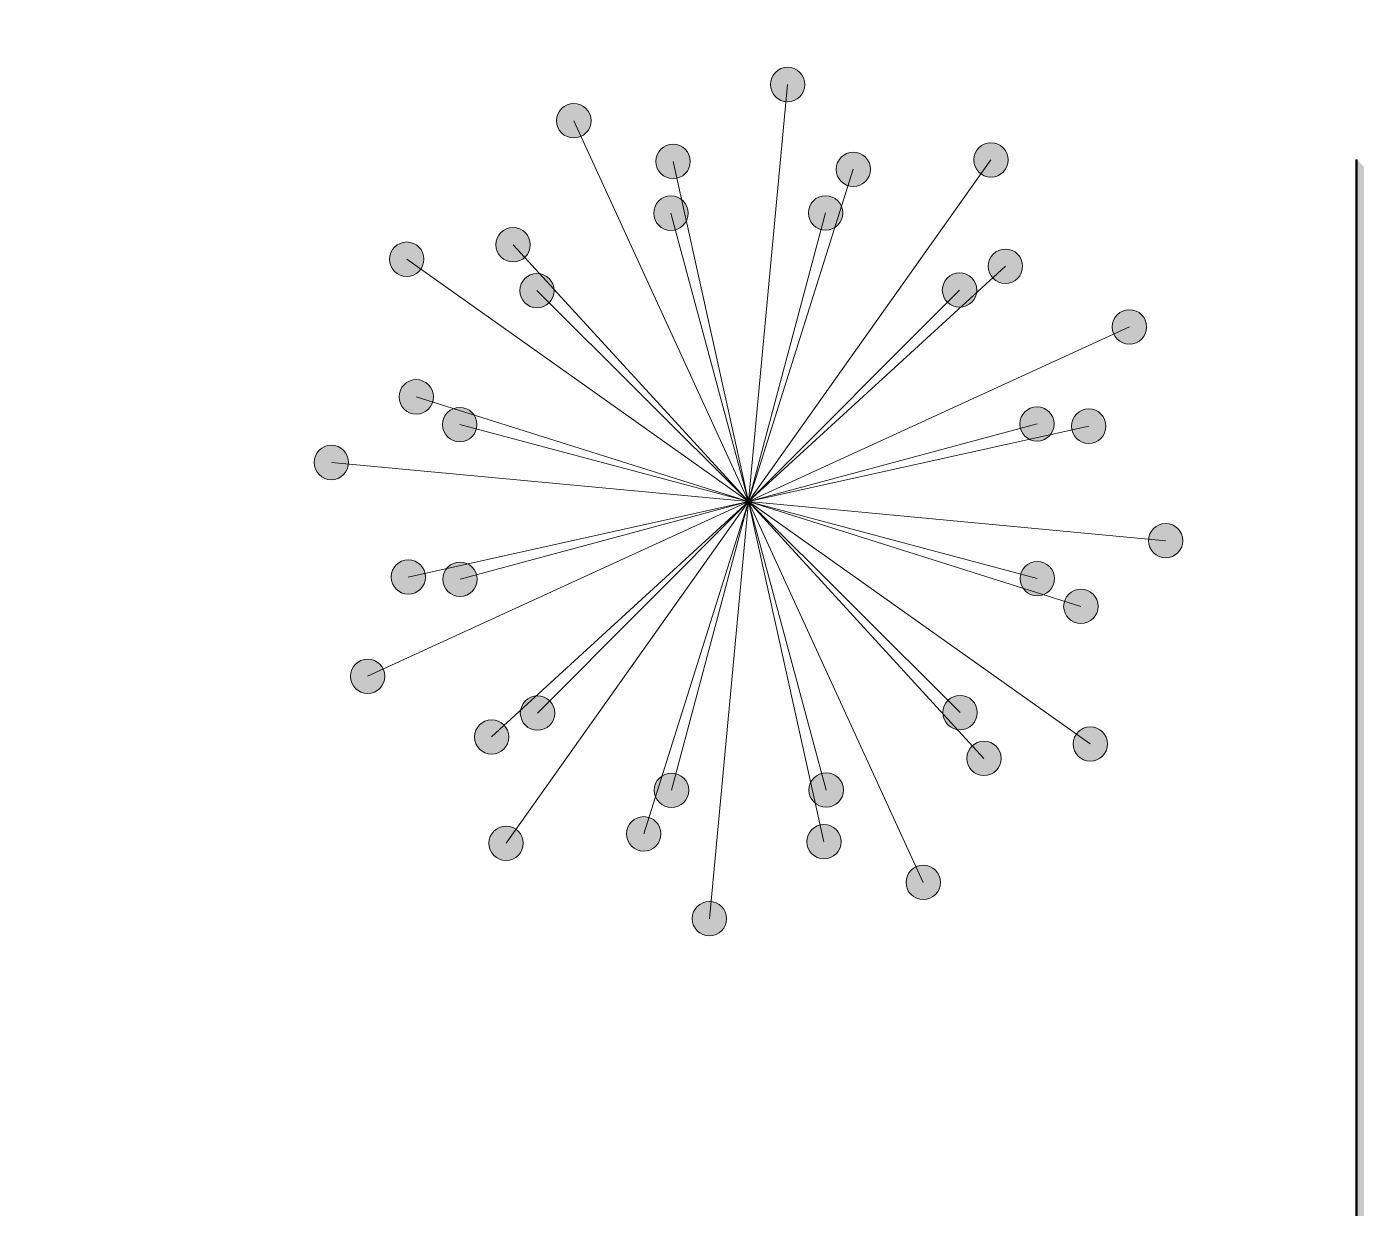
# Model space of a CAD drawing. Header units: millimetres. Extents: x -18002 to 19000, y -38859 to 21000.
# Drawn here: x -14924.1 to -14500, y 7665.4 to 8042.4 of the extents above; entities that cross this region are included whole.
import ezdxf

# ---------------------------------------------------------------- set-up
doc = ezdxf.new("R2010")
doc.units = ezdxf.units.MM
doc.linetypes.add('ACAD_ISO04W100', pattern=[30, 24, -3, 0, -3])
doc.layers.get('0').update_dxf_attribs({"lineweight": 25})
for name, color, linetype, lineweight in [('A Wall', 7, 'Continuous', 50), ('K-Hatch', 7, 'Continuous', 25), ('www.cadblocksfree.com', 7, 'Continuous', 5)]:
    doc.layers.add(name, color=color, linetype=linetype, lineweight=lineweight)
doc.layers.add('AREA VERDE', color=7, linetype='Continuous', lineweight=5, true_color=0x00701c)
doc.layers.add('Efec-vegetacion-01', color=7, linetype='Continuous', lineweight=25, true_color=0x00ad00)

# ---------------------------------------------------------------- blocks, each defined once
blk = doc.blocks.new('FLORES')
at = {"linetype": 'ACAD_ISO04W100', "true_color": 0x90477d}
h = blk.add_hatch(color=225, dxfattribs=at)
h.dxf.hatch_style = 1
edge = h.paths.add_edge_path()
edge.add_arc((0.4482, 0), 0.0184, 0, 360)
edge = h.paths.add_edge_path()
edge.add_arc((0.3644, -0.0784), 0.0184, 0, 360)
edge = h.paths.add_edge_path()
edge.add_arc((0.3152, -0.0532), 0.0184, 0, 360)
at = {"layer": 'Efec-vegetacion-01', "linetype": 'ACAD_ISO04W100', "true_color": 0x90477d}
h = blk.add_hatch(color=225, dxfattribs=at)
h.dxf.hatch_style = 1
edge = h.paths.add_edge_path()
edge.add_arc((0.3882, -0.2241), 0.0184, 0, 360)
edge = h.paths.add_edge_path()
edge.add_arc((-0.0532, -0.3152), 0.0184, 0, 360)
edge = h.paths.add_edge_path()
edge.add_arc((-0.0784, -0.3644), 0.0184, 0, 360)
edge = h.paths.add_edge_path()
edge.add_arc((0.1115, -0.2995), 0.0184, 0, 360)
edge = h.paths.add_edge_path()
edge.add_arc((0, -0.4482), 0.0184, 0, 360)
edge = h.paths.add_edge_path()
edge.add_arc((0.1143, -0.3548), 0.0184, 0, 360)
edge = h.paths.add_edge_path()
edge.add_arc((0.2464, -0.2036), 0.0184, 0, 360)
edge = h.paths.add_edge_path()
edge.add_arc((0.2241, -0.3882), 0.0184, 0, 360)
edge = h.paths.add_edge_path()
edge.add_arc((0.2764, -0.2501), 0.0184, 0, 360)
edge = h.paths.add_edge_path()
edge.add_arc((-0.2036, -0.2464), 0.0184, 0, 360)
edge = h.paths.add_edge_path()
edge.add_arc((-0.3882, -0.2241), 0.0184, 0, 360)
edge = h.paths.add_edge_path()
edge.add_arc((-0.2501, -0.2764), 0.0184, 0, 360)
edge = h.paths.add_edge_path()
edge.add_arc((-0.2241, -0.3882), 0.0184, 0, 360)
edge = h.paths.add_edge_path()
edge.add_arc((-0.2464, 0.2036), 0.0184, 0, 360)
edge = h.paths.add_edge_path()
edge.add_arc((-0.3152, 0.0532), 0.0184, 0, 360)
edge = h.paths.add_edge_path()
edge.add_arc((-0.3882, 0.2241), 0.0184, 0, 360)
edge = h.paths.add_edge_path()
edge.add_arc((-0.3644, 0.0784), 0.0184, 0, 360)
edge = h.paths.add_edge_path()
edge.add_arc((-0.2995, -0.1115), 0.0184, 0, 360)
edge = h.paths.add_edge_path()
edge.add_arc((-0.4482, 0), 0.0184, 0, 360)
edge = h.paths.add_edge_path()
edge.add_arc((-0.3548, -0.1143), 0.0184, 0, 360)
edge = h.paths.add_edge_path()
edge.add_arc((-0.1115, 0.2995), 0.0184, 0, 360)
edge = h.paths.add_edge_path()
edge.add_arc((-0.1143, 0.3548), 0.0184, 0, 360)
edge = h.paths.add_edge_path()
edge.add_arc((0.3882, 0.2241), 0.0184, 0, 360)
edge = h.paths.add_edge_path()
edge.add_arc((0.2036, 0.2464), 0.0184, 0, 360)
edge = h.paths.add_edge_path()
edge.add_arc((0.2501, 0.2764), 0.0184, 0, 360)
edge = h.paths.add_edge_path()
edge.add_arc((0.0532, 0.3152), 0.0184, 0, 360)
edge = h.paths.add_edge_path()
edge.add_arc((0.2241, 0.3882), 0.0184, 0, 360)
edge = h.paths.add_edge_path()
edge.add_arc((0.0784, 0.3644), 0.0184, 0, 360)
edge = h.paths.add_edge_path()
edge.add_arc((0, 0.4482), 0.0184, 0, 360)
edge = h.paths.add_edge_path()
edge.add_arc((-0.2241, 0.3882), 0.0184, 0, 360)
edge = h.paths.add_edge_path()
edge.add_arc((-0.2764, 0.2501), 0.0184, 0, 360)
edge = h.paths.add_edge_path()
edge.add_arc((0.2995, 0.1115), 0.0184, 0, 360)
edge = h.paths.add_edge_path()
edge.add_arc((0.3548, 0.1143), 0.0184, 0, 360)
at = {"color": 77, "ltscale": 0.05, "true_color": 0x599631}
for q in [(0, 0.4482), (-0.2241, 0.3882), (0.2241, 0.3882), (0.0784, 0.3644), (-0.1143, 0.3548), (0.0532, 0.3152), (-0.1115, 0.2995), (0.2501, 0.2764), (-0.2764, 0.2501), (0.2036, 0.2464), (-0.3882, 0.2241), (0.3882, 0.2241), (-0.2464, 0.2036), (0.3548, 0.1143), (0.2995, 0.1115), (-0.3644, 0.0784), (-0.3152, 0.0532), (-0.4482, 0), (-0.2995, -0.1115), (-0.3882, -0.2241), (-0.3548, -0.1143), (-0.2501, -0.2764), (-0.2241, -0.3882), (-0.2036, -0.2464), (-0.0784, -0.3644), (-0.0532, -0.3152), (0.3882, -0.2241), (0.3644, -0.0784), (0.4482, 0), (0.3152, -0.0532), (0.2764, -0.2501), (0.2464, -0.2036), (0.2241, -0.3882), (0.1143, -0.3548), (0.1115, -0.2995), (0, -0.4482)]:
    blk.add_line((0, 0), q, dxfattribs=at)
at = {"layer": 'AREA VERDE', "color": 216, "ltscale": 0.05, "true_color": 0x750075}
for centre in [(0, 0.4482), (-0.2241, 0.3882), (0.2241, 0.3882), (-0.1143, 0.3548), (0.0784, 0.3644), (0.0532, 0.3152), (-0.1115, 0.2995), (0.2501, 0.2764), (-0.2764, 0.2501), (0.2036, 0.2464), (-0.3882, 0.2241), (0.3882, 0.2241), (-0.2464, 0.2036), (0.2995, 0.1115), (0.3548, 0.1143), (-0.3644, 0.0784), (-0.3152, 0.0532), (-0.4482, 0), (0.4482, 0), (0.3152, -0.0532), (0.3644, -0.0784), (-0.3548, -0.1143), (-0.2995, -0.1115), (0.2464, -0.2036), (-0.3882, -0.2241), (0.3882, -0.2241), (-0.2036, -0.2464), (0.2764, -0.2501), (-0.2501, -0.2764), (0.1115, -0.2995), (-0.0532, -0.3152), (0.1143, -0.3548), (-0.0784, -0.3644), (-0.2241, -0.3882), (0.2241, -0.3882), (0, -0.4482)]:
    blk.add_circle(centre, 0.0184, dxfattribs=at)

msp = doc.modelspace()

# ---------------------------------------------------------------- hatches: boundary and pattern name
at = {"layer": 'K-Hatch', "linetype": 'Continuous'}
h = msp.add_hatch(color=256, dxfattribs=at)
h.dxf.hatch_style = 1
edge = h.paths.add_edge_path()
edge.add_ellipse((-14293.13, 4974.12), major_axis=(2.5, 76.2), ratio=1, start_angle=161.3364, end_angle=176.7158, ccw=False)
edge.add_ellipse((-14253.92, 4859.11), major_axis=(2.6, 79.05), ratio=1, start_angle=37.5163, end_angle=58.4067, ccw=False)
edge.add_line((-14300, 4923.38), (-14300, 4940.05))
edge.add_ellipse((-14256.33, 4963.58), major_axis=(1.61, 49.06), ratio=1, start_angle=64.7246, end_angle=116.1115, ccw=False)
edge.add_line((-14300, 4985.99), (-14300, 5022.85))
edge.add_ellipse((-14339.51, 5088.05), major_axis=(2.51, 76.2), ratio=1, start_angle=161.3365, end_angle=213.0922, ccw=False)
edge.add_ellipse((-14300.29, 4973.04), major_axis=(2.6, 79.04), ratio=1, start_angle=1.6722, end_angle=58.4103, ccw=False)
edge.add_line((-14300, 5052.13), (-14300, 5089.34))
edge.add_ellipse((-14286.18, 5183.22), major_axis=(3.12, 94.73), ratio=1, start_angle=125.4487, end_angle=172.6216, ccw=False)
edge.add_ellipse((-14352.2, 5080.97), major_axis=(1.69, 51.48), ratio=1, start_angle=-78.3862, end_angle=16.4516, ccw=False)
edge.add_line((-14300, 5091.66), (-14300, 5163.08))
edge.add_ellipse((-14244.22, 5229.19), major_axis=(2.85, 86.45), ratio=1, start_angle=139.661, end_angle=141.7287, ccw=False)
edge.add_ellipse((-14338.26, 5238.54), major_axis=(2.5, 76.01), ratio=1, start_angle=158.4825, end_angle=212.0895, ccw=False)
edge.add_ellipse((-14291.49, 5129.3), major_axis=(2.85, 86.45), ratio=1, start_angle=7.533, end_angle=64.753, ccw=False)
edge.add_line((-14300, 5215.37), (-14300, 5255.39))
edge.add_ellipse((-14291.61, 5291.62), major_axis=(1.22, 37.16), ratio=1, start_angle=129.3484, end_angle=168.8406, ccw=False)
edge.add_ellipse((-14277.47, 5246.57), major_axis=(1.61, 49.06), ratio=1, start_angle=29.2116, end_angle=64.6823, ccw=False)
edge.add_ellipse((-14277.47, 5246.57), major_axis=(1.61, 49.06), ratio=1, start_angle=-26.0667, end_angle=29.2116)
edge.add_line((-14300, 5290.17), (-14300, 5337.09))
edge.add_ellipse((-14294.52, 5388.3), major_axis=(1.69, 51.48), ratio=1, start_angle=127.3314, end_angle=175.775, ccw=False)
edge.add_ellipse((-14309.63, 5267.53), major_axis=(3.11, 94.73), ratio=1, start_angle=-3.9515, end_angle=18.3349, ccw=False)
edge.add_line((-14300, 5361.82), (-14300, 5387.32))
edge.add_ellipse((-14230.4, 5419.09), major_axis=(2.5, 76.2), ratio=1, start_angle=109.9076, end_angle=115.9804, ccw=False)
edge.add_ellipse((-14295.88, 5316.73), major_axis=(2.6, 79.05), ratio=1, start_angle=-68.4218, end_angle=4.8684)
edge.add_line((-14300, 5395.71), (-14300, 5468.14))
edge.add_ellipse((-14351.42, 5524.17), major_axis=(2.5, 76.01), ratio=1, start_angle=158.4825, end_angle=224.428, ccw=False)
edge.add_ellipse((-14304.65, 5414.93), major_axis=(2.85, 86.45), ratio=1, start_angle=-1.1954, end_angle=64.753, ccw=False)
edge.add_line((-14300, 5501.3), (-14300, 5554.95))
edge.add_ellipse((-14241.79, 5604.19), major_axis=(2.5, 76.2), ratio=1, start_angle=109.9076, end_angle=132.1138, ccw=False)
edge.add_ellipse((-14307.27, 5501.83), major_axis=(2.6, 79.05), ratio=1, start_angle=-3.389, end_angle=6.9803, ccw=False)
edge.add_line((-14300, 5581.23), (-14300, 5639.29))
edge.add_ellipse((-14280.49, 5672.51), major_axis=(1.25, 38.04), ratio=1, start_angle=139.033, end_angle=151.0479, ccw=False)
edge.add_ellipse((-14269.74, 5636.64), major_axis=(1.23, 37.47), ratio=1, start_angle=55.6954, end_angle=79.6068, ccw=False)
edge.add_ellipse((-14269.74, 5636.64), major_axis=(1.23, 37.47), ratio=1, start_angle=-42.4791, end_angle=55.6954)
edge.add_line((-14300, 5658.77), (-14300, 6362.27))
edge.add_ellipse((-14299.85, 6371.79), major_axis=(-6.74, 6.74), ratio=1, start_angle=107.0752, end_angle=134.0964, ccw=False)
edge.add_spline(control_points=[(-14304.31, 6363.38), (-14302.88, 6365.41), (-14301.44, 6367.44), (-14300, 6369.46)], knot_values=[0.526144, 0.526144, 0.526144, 0.526144, 0.539522, 0.539522, 0.539522, 0.539522], degree=3, periodic=0)
edge.add_ellipse((-14299.85, 6371.79), major_axis=(-6.74, 6.74), ratio=1, start_angle=-44.0964, end_angle=107.0752)
edge.add_ellipse((-14318.06, 6385.73), major_axis=(-6.74, 6.74), ratio=1, start_angle=0, end_angle=360, ccw=False)
edge.add_ellipse((-14299.85, 6371.79), major_axis=(-6.74, 6.74), ratio=1, start_angle=-44.0964, end_angle=107.0752, ccw=False)
edge.add_line((-14300, 6381.32), (-14300, 6451.3))
edge.add_ellipse((-14309.76, 6455.09), major_axis=(-6.74, 6.74), ratio=1, start_angle=0, end_angle=360, ccw=False)
edge.add_line((-14300, 6459.08), (-14300, 6647.22))
edge.add_ellipse((-14311.82, 6645.31), major_axis=(-6.74, 6.74), ratio=1, start_angle=-109.4416, end_angle=11.242, ccw=False)
edge.add_ellipse((-14311.82, 6645.31), major_axis=(-6.74, 6.74), ratio=1, start_angle=11.242, end_angle=250.5584, ccw=False)
edge.add_ellipse((-14311.14, 6654.71), major_axis=(6.74, 6.74), ratio=1, start_angle=-78.758, end_angle=160.5584, ccw=False)
edge.add_line((-14300, 6661.24), (-14300, 7806.02))
edge.add_arc((-24734.11, -2751.78), 14843.78, 45.337616, 46.413077)
edge.add_line((-14500, 8000), (-14500, 3400))
edge.add_line((-14500, 3400), (-14300, 3400))
edge.add_line((-14300, 3400), (-14300, 4795.11))
edge.add_ellipse((-14301.17, 4871.35), major_axis=(2.51, 76.2), ratio=1, start_angle=161.3403, end_angle=182.7649, ccw=False)
edge.add_ellipse((-14261.96, 4756.33), major_axis=(2.6, 79.04), ratio=1, start_angle=30.6374, end_angle=58.4103, ccw=False)
edge.add_line((-14300, 4825.67), (-14300, 4898.19))
edge = h.paths.add_edge_path(flags=16)
edge.add_ellipse((-14343.96, 4869.73), major_axis=(1.23, 37.47), ratio=1, start_angle=8.9524, end_angle=131.0383, ccw=False)
edge.add_ellipse((-14378.71, 4883.69), major_axis=(1.25, 38.04), ratio=1, start_angle=190.4604, end_angle=309.5248, ccw=False)
edge = h.paths.add_edge_path(flags=16)
edge.add_ellipse((-14378.14, 5035.41), major_axis=(2.51, 76.2), ratio=1, start_angle=161.3399, end_angle=240.0831)
edge.add_ellipse((-14338.93, 4920.4), major_axis=(2.6, 79.04), ratio=1, start_angle=-16.988, end_angle=58.4104)
edge = h.paths.add_edge_path(flags=16)
edge.add_ellipse((-14347.44, 5175.84), major_axis=(2.6, 79.04), ratio=1, start_angle=85.8682, end_angle=161.2666, ccw=False)
edge.add_ellipse((-14450.84, 5112.01), major_axis=(2.51, 76.2), ratio=1, start_angle=264.1953, end_angle=342.9386, ccw=False)
edge = h.paths.add_edge_path(flags=16)
edge.add_ellipse((-14350.23, 6381.45), major_axis=(6.74, 6.74), ratio=1, start_angle=0, end_angle=360, ccw=False)
edge = h.paths.add_edge_path(flags=16)
edge.add_ellipse((-14342.28, 6513.2), major_axis=(-6.74, 6.74), ratio=1, start_angle=0, end_angle=360, ccw=False)
edge.add_ellipse((-14360.49, 6527.14), major_axis=(-6.74, 6.74), ratio=1, start_angle=0, end_angle=360, ccw=False)
edge = h.paths.add_edge_path(flags=16)
edge.add_ellipse((-14392.66, 6522.86), major_axis=(6.74, 6.74), ratio=1, start_angle=0, end_angle=360, ccw=False)
edge = h.paths.add_edge_path(flags=16)
edge.add_ellipse((-14313.68, 6540.13), major_axis=(6.74, 6.74), ratio=1, start_angle=0, end_angle=360, ccw=False)
edge = h.paths.add_edge_path(flags=16)
edge.add_ellipse((-14320.82, 6585.44), major_axis=(6.74, 6.74), ratio=1, start_angle=0, end_angle=360, ccw=False)
edge = h.paths.add_edge_path(flags=16)
edge.add_ellipse((-14352.19, 6596.5), major_axis=(-6.74, 6.74), ratio=1, start_angle=0, end_angle=360, ccw=False)
h.paths.add_polyline_path([(-14300, 3100), (-15500, 3100), (-15500, 3000), (-14300, 3000)])
h.paths.add_polyline_path([(-13300, 3100), (-14300, 3100), (-14300, 3000), (-13300, 3000)])
h.paths.add_polyline_path([(-12300, 3100), (-13300, 3100), (-13300, 3000), (-12300, 3000)])
h.paths.add_polyline_path([(-11150, 3100), (-12300, 3100), (-12300, 3000), (-11150, 3000)])
h.paths.add_polyline_path([(-15500, 3100), (-17000, 3100), (-17000, 3000), (-15500, 3000)])
h.paths.add_polyline_path([(-5000, 3100), (-7500, 3100), (-7500, 3000), (-5000, 3000)])

# ---------------------------------------------------------------- linework, layer by layer
at = {"layer": 'A Wall', "linetype": 'Continuous'}
msp.add_line((-14500, 8000), (-14500, 3400), dxfattribs=at)

# ---------------------------------------------------------------- block references
at = {"layer": 'www.cadblocksfree.com', "linetype": 'ACAD_ISO04W100', "xscale": 298.1358426787524, "yscale": 298.1358426787524, "zscale": 298.1358426787524, "rotation": 354.6446128471956}
msp.add_blockref('FLORES', (-14693.86, 7890.87), dxfattribs=at)

doc.saveas('drawing.dxf')
